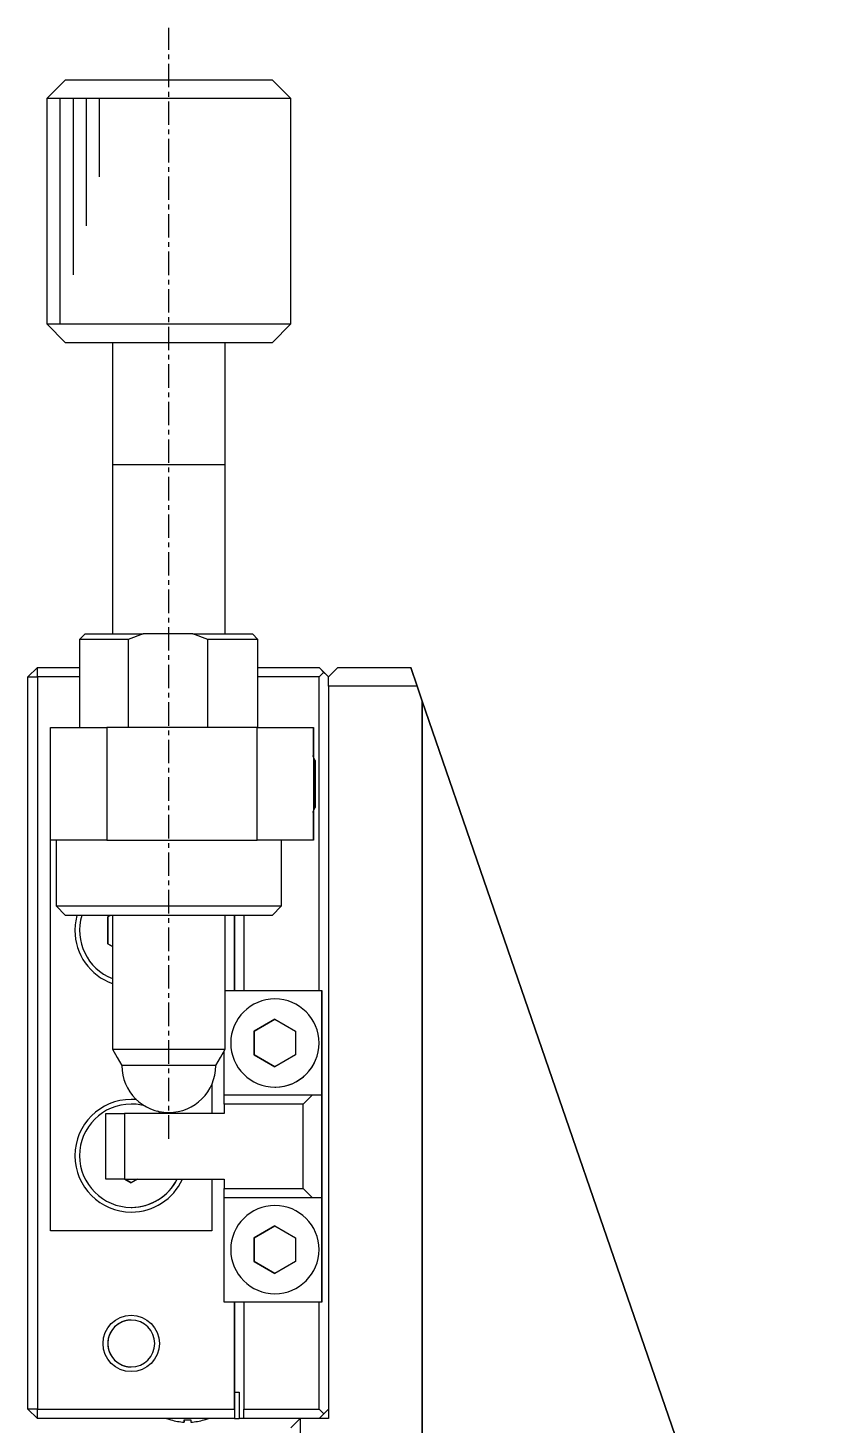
# Model space of a CAD drawing. Extents: x 97 to 299, y 65 to 330.
# Drawn here: x 203 to 245.1, y 146 to 220.4 of the extents above; entities that cross this region are included whole.
import ezdxf

# ---------------------------------------------------------------- set-up
doc = ezdxf.new("R2010")
doc.units = 0
doc.linetypes.add('CENTER', pattern=[2, 1.25, -0.25, 0.25, -0.25])
doc.layers.get('0').update_dxf_attribs({"linetype": 'CONTINUOUS'})
doc.layers.add('CENTER', color=1, linetype='CENTER')

# ---------------------------------------------------------------- blocks, each defined once
blk = doc.blocks.new('AID5652')
at = {"color": 7, "linetype": 'CONTINUOUS'}
blk.add_line((237.290081, 195.51), (237.290081, 183.51), dxfattribs=at)
at = {"color": 3, "linetype": 'CONTINUOUS'}
for p, q in [((237.990081, 195.51), (237.990081, 183.51)), ((238.690081, 195.51), (238.690081, 186.122436)), ((239.390081, 195.51), (239.390081, 188.734871)), ((240.090081, 195.51), (240.090081, 191.347307))]:
    blk.add_line(p, q, dxfattribs=at)

msp = doc.modelspace()

# ---------------------------------------------------------------- linework, layer by layer
at = {"color": 7, "linetype": 'CONTINUOUS'}
for p, q in [((205.032, 217.606), (204.032, 216.606)), ((205.032, 217.606), (216.032, 217.606)), ((217.032, 216.606), (216.032, 217.606)), ((217.032, 216.606), (204.032, 216.606)), ((217.032, 204.606), (217.032, 216.606)), ((204.032, 204.606), (217.032, 204.606)), ((204.032, 204.606), (205.032, 203.606)), ((216.032, 203.606), (217.032, 204.606)), ((216.032, 203.606), (205.032, 203.606)), ((207.532, 203.606), (207.532, 197.106)), ((213.532, 197.106), (213.532, 203.606)), ((207.532, 197.111), (207.532, 197.106)), ((207.532, 197.106), (207.532, 188.106)), ((210.532, 197.106), (207.532, 197.106)), ((207.532, 197.106), (207.532, 197.101)), ((213.532, 197.106), (210.532, 197.106)), ((213.532, 197.106), (213.532, 197.111)), ((213.532, 188.106), (213.532, 197.106)), ((213.532, 197.101), (213.532, 197.106)), ((206.082, 188.106), (205.782, 187.806)), ((205.782, 187.806), (205.782, 183.106)), ((208.372, 187.806), (205.782, 187.806)), ((206.082, 188.106), (207.532, 188.106)), ((206.082, 188.106), (209.174, 188.106)), ((209.174, 188.106), (208.372, 187.806)), ((208.372, 187.806), (208.372, 183.106)), ((211.812, 188.106), (209.174, 188.106)), ((211.812, 188.106), (214.982, 188.106)), ((212.615, 187.806), (211.812, 188.106)), ((215.282, 187.806), (212.615, 187.806)), ((212.615, 183.106), (212.615, 187.806)), ((213.532, 188.106), (214.982, 188.106)), ((215.282, 187.806), (214.982, 188.106)), ((215.282, 183.106), (215.282, 187.806)), ((203.032, 185.806), (203.532, 186.306)), ((203.532, 186.306), (205.782, 186.306)), ((203.532, 185.806), (203.532, 186.306)), ((215.282, 186.306), (218.532, 186.306)), ((218.532, 186.306), (218.533, 186.306)), ((218.532, 186.306), (218.782, 186.056)), ((218.782, 186.056), (218.532, 185.806)), ((218.783, 186.056), (218.533, 186.306)), ((219.032, 185.806), (218.682, 186.156)), ((218.683, 186.156), (218.682, 186.156)), ((218.683, 186.156), (219.032, 185.806)), ((218.683, 186.155), (218.683, 186.156)), ((218.782, 186.056), (219.032, 185.806)), ((219.032, 185.806), (218.783, 186.056)), ((219.532, 186.306), (219.032, 185.806)), ((219.532, 186.306), (223.413, 186.306)), ((223.758, 185.306), (223.413, 186.306)), ((223.413, 186.306), (223.413, 186.306)), ((223.413, 186.306), (223.757, 185.306)), ((203.032, 146.806), (203.032, 185.806)), ((203.032, 185.806), (203.532, 185.806)), ((203.532, 185.806), (203.532, 146.806)), ((205.782, 185.806), (203.532, 185.806)), ((218.532, 185.806), (215.282, 185.806)), ((218.532, 169.106), (218.532, 185.806)), ((219.032, 185.306), (219.032, 185.806)), ((219.032, 185.306), (219.032, 146.306)), ((223.757, 185.306), (219.032, 185.306)), ((224.032, 184.507), (223.757, 185.306)), ((223.758, 185.306), (224.033, 184.507)), ((224.032, 184.507), (224.032, 123.306)), ((224.032, 116.306), (224.032, 184.507)), ((224.032, 184.507), (245.106, 123.306)), ((224.032, 184.507), (224.032, 184.507)), ((245.106, 123.306), (224.033, 184.507)), ((224.033, 184.506), (224.033, 184.507)), ((224.033, 184.507), (224.033, 184.507)), ((204.232, 177.106), (204.232, 183.106)), ((204.232, 183.106), (207.232, 183.106)), ((215.232, 183.106), (207.232, 183.106)), ((207.232, 183.106), (207.232, 177.106)), ((215.232, 177.106), (215.232, 183.106)), ((215.232, 183.106), (218.232, 183.106)), ((218.232, 183.106), (218.232, 177.106)), ((218.232, 183.106), (218.232, 183.106)), ((218.232, 181.53), (218.232, 183.106)), ((224.032, 182.306), (224.032, 183.556)), ((224.032, 181.056), (224.032, 183.556)), ((224.032, 183.556), (224.032, 182.306)), ((224.032, 181.056), (224.032, 182.306)), ((224.032, 182.306), (224.032, 181.056)), ((218.319, 181.356), (218.194, 181.606)), ((218.319, 178.856), (218.319, 181.356)), ((218.319, 181.356), (218.319, 180.106)), ((218.319, 180.539), (218.319, 180.972)), ((218.319, 180.972), (218.319, 180.539)), ((218.319, 179.673), (218.319, 180.539)), ((218.319, 180.539), (218.319, 179.673)), ((218.319, 180.106), (218.319, 178.856)), ((218.319, 179.24), (218.319, 179.673)), ((218.319, 179.673), (218.319, 179.24)), ((218.194, 178.606), (218.319, 178.856)), ((218.232, 177.106), (218.232, 178.681)), ((204.232, 156.306), (204.232, 177.106)), ((207.232, 177.106), (204.232, 177.106)), ((204.532, 177.106), (204.532, 173.606)), ((207.232, 177.106), (215.232, 177.106)), ((218.232, 177.106), (215.232, 177.106)), ((216.532, 173.606), (216.532, 177.106)), ((218.232, 177.106), (218.232, 177.106)), ((204.532, 173.606), (216.532, 173.606)), ((204.532, 173.606), (205.032, 173.106)), ((216.032, 173.106), (216.532, 173.606)), ((216.532, 173.606), (216.532, 173.606)), ((216.032, 173.106), (205.032, 173.106)), ((207.418, 173.106), (207.282, 173.028)), ((207.282, 173.028), (207.418, 173.106)), ((207.282, 173.028), (207.282, 171.584)), ((207.282, 171.584), (207.282, 173.028)), ((207.532, 173.106), (207.532, 165.972)), ((213.532, 165.972), (213.532, 173.106)), ((214.032, 173.106), (214.032, 169.106)), ((214.032, 169.106), (214.032, 173.106)), ((214.032, 173.106), (214.032, 169.106)), ((214.032, 169.106), (214.032, 173.106)), ((214.532, 173.106), (214.532, 169.106)), ((207.282, 171.584), (207.532, 171.44)), ((207.532, 171.44), (207.282, 171.584)), ((213.532, 169.106), (218.682, 169.106)), ((218.682, 152.506), (218.682, 169.106)), ((218.682, 169.106), (218.682, 163.556)), ((216.182, 167.576), (215.082, 166.941)), ((215.082, 166.941), (216.182, 167.576)), ((216.182, 167.576), (217.282, 166.941)), ((224.032, 164.556), (224.032, 168.056)), ((224.032, 168.056), (224.032, 164.556)), ((215.082, 166.941), (215.082, 165.671)), ((215.082, 165.671), (215.082, 166.941)), ((217.282, 166.941), (217.282, 165.671)), ((207.532, 165.972), (213.532, 165.972)), ((207.532, 165.972), (207.782, 165.539)), ((213.282, 165.539), (213.532, 165.972)), ((207.782, 165.539), (208.032, 165.106)), ((213.032, 165.106), (213.282, 165.539)), ((213.482, 163.556), (213.482, 165.886)), ((215.082, 165.671), (216.182, 165.036)), ((216.182, 165.036), (215.082, 165.671)), ((217.282, 165.671), (216.182, 165.036)), ((213.032, 165.106), (208.032, 165.106)), ((212.832, 164.127), (212.832, 162.556)), ((212.832, 164.126), (212.832, 162.556)), ((213.482, 163.556), (218.182, 163.556)), ((213.482, 163.056), (213.482, 163.556)), ((217.682, 163.056), (213.482, 163.056)), ((213.482, 163.056), (213.482, 162.556)), ((218.182, 163.556), (217.682, 163.056)), ((217.682, 158.556), (217.682, 163.056)), ((218.182, 163.556), (218.682, 163.556)), ((218.682, 163.556), (218.682, 158.056)), ((218.682, 163.556), (218.682, 163.556)), ((207.182, 159.056), (207.182, 162.556)), ((207.182, 162.556), (208.182, 162.556)), ((213.482, 162.556), (208.182, 162.556)), ((208.182, 162.556), (208.182, 159.056)), ((208.182, 159.056), (207.182, 159.056)), ((208.182, 159.056), (213.482, 159.056)), ((208.197, 159.056), (208.532, 158.862)), ((208.532, 158.862), (208.197, 159.056)), ((208.867, 159.056), (208.532, 158.862)), ((212.832, 159.056), (212.832, 156.306)), ((212.832, 159.056), (212.832, 156.306)), ((213.482, 159.056), (213.482, 158.556)), ((213.482, 158.556), (217.682, 158.556)), ((213.482, 158.056), (213.482, 158.556)), ((217.682, 158.556), (218.182, 158.056)), ((218.182, 158.056), (213.482, 158.056)), ((213.482, 152.506), (213.482, 158.056)), ((218.682, 158.056), (218.182, 158.056)), ((218.682, 158.056), (218.682, 152.506)), ((218.682, 158.056), (218.682, 158.056)), ((212.832, 156.306), (204.232, 156.306)), ((216.182, 156.576), (215.082, 155.941)), ((215.082, 155.941), (216.182, 156.576)), ((216.182, 156.576), (217.282, 155.941)), ((215.082, 155.941), (215.082, 154.671)), ((215.082, 154.671), (215.082, 155.941)), ((217.282, 155.941), (217.282, 154.671)), ((215.082, 154.671), (216.182, 154.036)), ((216.182, 154.036), (215.082, 154.671)), ((217.282, 154.671), (216.182, 154.036)), ((218.682, 152.506), (213.482, 152.506)), ((214.032, 152.506), (214.032, 147.706)), ((214.032, 147.706), (214.032, 152.506)), ((214.032, 152.506), (214.032, 146.306)), ((214.032, 146.806), (214.032, 152.506)), ((214.532, 152.506), (214.532, 146.806)), ((218.532, 146.806), (218.532, 152.506)), ((224.032, 150.306), (224.032, 151.556)), ((224.032, 149.056), (224.032, 151.556)), ((224.032, 151.556), (224.032, 150.306)), ((224.032, 149.056), (224.032, 150.306)), ((224.032, 150.306), (224.032, 149.056)), ((214.032, 147.706), (214.282, 147.706)), ((214.282, 147.706), (214.282, 146.306)), ((203.532, 146.306), (203.032, 146.806)), ((203.532, 146.806), (203.032, 146.806)), ((203.532, 146.806), (214.032, 146.806)), ((203.532, 146.306), (203.532, 146.806)), ((214.032, 146.806), (214.032, 146.306)), ((214.532, 146.806), (218.532, 146.806)), ((214.532, 146.306), (214.532, 146.806)), ((218.532, 146.806), (218.782, 146.556)), ((218.682, 146.456), (219.032, 146.806)), ((219.032, 146.805), (218.683, 146.456)), ((218.782, 146.556), (219.032, 146.806)), ((219.032, 146.805), (218.783, 146.556)), ((207.332, 146.306), (203.532, 146.306)), ((207.333, 146.306), (207.332, 146.306)), ((214.032, 146.306), (207.333, 146.306)), ((210.646, 146.236), (210.644, 146.232)), ((210.644, 146.232), (210.646, 146.236)), ((210.646, 146.236), (210.644, 146.232)), ((210.644, 146.232), (210.646, 146.236)), ((210.646, 146.236), (210.644, 146.232)), ((210.644, 146.232), (210.646, 146.236)), ((210.646, 146.236), (210.644, 146.232)), ((210.644, 146.232), (210.646, 146.236)), ((211.352, 146.116), (211.352, 146.236)), ((211.352, 146.116), (211.352, 146.236)), ((211.352, 146.116), (211.352, 146.236)), ((211.352, 146.236), (211.352, 146.116)), ((211.352, 146.116), (211.352, 146.236)), ((211.352, 146.236), (211.352, 146.116)), ((211.353, 146.116), (211.353, 146.236)), ((211.353, 146.116), (211.353, 146.236)), ((211.353, 146.116), (211.353, 146.236)), ((211.353, 146.236), (211.353, 146.116)), ((211.353, 146.116), (211.353, 146.236)), ((211.353, 146.236), (211.353, 146.116)), ((211.712, 146.236), (211.712, 146.116)), ((212.418, 146.236), (212.421, 146.232)), ((214.033, 146.306), (214.282, 146.306)), ((214.532, 146.306), (214.282, 146.306)), ((217.332, 146.306), (214.532, 146.306)), ((217.032, 145.806), (217.532, 146.306)), ((217.333, 146.306), (217.332, 146.306)), ((217.532, 146.306), (217.333, 146.306)), ((217.532, 146.306), (217.532, 112.306)), ((219.032, 146.306), (217.532, 146.306)), ((218.782, 146.556), (218.532, 146.306)), ((218.533, 146.306), (218.783, 146.556)), ((218.682, 146.456), (218.683, 146.456)), ((218.683, 146.456), (218.683, 146.456))]:
    msp.add_line(p, q, dxfattribs=at)
at = {"color": 9, "linetype": 'CONTINUOUS'}
for p, q in [((207.681, 197.106), (207.532, 197.106)), ((210.632, 197.106), (210.432, 197.106)), ((213.532, 197.106), (213.382, 197.106))]:
    msp.add_line(p, q, dxfattribs=at)
at = {"color": 7, "linetype": 'CONTINUOUS'}
for points in [[(208.532, 151.556, 0), (208.501, 151.555, 0), (208.471, 151.554, 0), (208.44, 151.552, 0), (208.41, 151.55, 0), (208.379, 151.546, 0), (208.349, 151.542, 0), (208.318, 151.537, 0), (208.288, 151.532, 0), (208.258, 151.525, 0), (208.228, 151.518, 0), (208.199, 151.511, 0), (208.169, 151.502, 0), (208.14, 151.493, 0), (208.111, 151.483, 0), (208.082, 151.472, 0), (208.054, 151.461, 0), (208.026, 151.449, 0), (207.998, 151.436, 0), (207.97, 151.422, 0), (207.943, 151.408, 0), (207.916, 151.393, 0), (207.889, 151.378, 0), (207.863, 151.362, 0), (207.838, 151.345, 0), (207.812, 151.328, 0), (207.787, 151.31, 0), (207.763, 151.291, 0), (207.739, 151.272, 0), (207.716, 151.252, 0), (207.693, 151.232, 0), (207.67, 151.211, 0), (207.648, 151.19, 0), (207.627, 151.168, 0), (207.606, 151.145, 0), (207.586, 151.122, 0), (207.566, 151.099, 0), (207.547, 151.075, 0), (207.528, 151.05, 0), (207.51, 151.026, 0), (207.493, 151, 0), (207.476, 150.975, 0), (207.46, 150.948, 0), (207.444, 150.922, 0), (207.43, 150.895, 0), (207.416, 150.868, 0), (207.402, 150.84, 0), (207.389, 150.812, 0), (207.377, 150.784, 0), (207.366, 150.756, 0), (207.355, 150.727, 0), (207.345, 150.698, 0), (207.336, 150.669, 0), (207.327, 150.639, 0), (207.32, 150.61, 0), (207.312, 150.58, 0), (207.306, 150.55, 0), (207.3, 150.52, 0), (207.296, 150.489, 0), (207.291, 150.459, 0), (207.288, 150.428, 0), (207.285, 150.398, 0), (207.284, 150.367, 0), (207.282, 150.337, 0), (207.282, 150.306, 0), (207.282, 150.275, 0), (207.284, 150.245, 0), (207.285, 150.214, 0), (207.288, 150.183, 0), (207.291, 150.153, 0), (207.296, 150.122, 0), (207.3, 150.092, 0), (207.306, 150.062, 0), (207.312, 150.032, 0), (207.32, 150.002, 0), (207.327, 149.972, 0), (207.336, 149.943, 0), (207.345, 149.914, 0), (207.355, 149.885, 0), (207.366, 149.856, 0), (207.377, 149.828, 0), (207.389, 149.799, 0), (207.402, 149.771, 0), (207.416, 149.744, 0), (207.43, 149.717, 0), (207.444, 149.69, 0), (207.46, 149.663, 0), (207.476, 149.637, 0), (207.493, 149.611, 0), (207.51, 149.586, 0), (207.528, 149.561, 0), (207.547, 149.537, 0), (207.566, 149.513, 0), (207.586, 149.489, 0), (207.606, 149.466, 0), (207.627, 149.444, 0), (207.648, 149.422, 0), (207.67, 149.401, 0), (207.693, 149.38, 0), (207.716, 149.359, 0), (207.739, 149.34, 0), (207.763, 149.32, 0), (207.787, 149.302, 0), (207.812, 149.284, 0), (207.838, 149.267, 0), (207.863, 149.25, 0), (207.889, 149.234, 0), (207.916, 149.218, 0), (207.943, 149.203, 0), (207.97, 149.189, 0), (207.998, 149.176, 0), (208.026, 149.163, 0), (208.054, 149.151, 0), (208.082, 149.14, 0), (208.111, 149.129, 0), (208.14, 149.119, 0), (208.169, 149.11, 0), (208.199, 149.101, 0), (208.228, 149.093, 0), (208.258, 149.086, 0), (208.288, 149.08, 0), (208.318, 149.074, 0), (208.349, 149.069, 0), (208.379, 149.065, 0), (208.41, 149.062, 0), (208.44, 149.059, 0), (208.471, 149.057, 0), (208.501, 149.056, 0), (208.532, 149.056, 0)], [(208.532, 151.556, 0), (208.501, 151.555, 0), (208.471, 151.554, 0), (208.44, 151.552, 0), (208.41, 151.55, 0), (208.379, 151.546, 0), (208.349, 151.542, 0), (208.318, 151.537, 0), (208.288, 151.532, 0), (208.258, 151.525, 0), (208.228, 151.518, 0), (208.199, 151.511, 0), (208.169, 151.502, 0), (208.14, 151.493, 0), (208.111, 151.483, 0), (208.082, 151.472, 0), (208.054, 151.461, 0), (208.026, 151.449, 0), (207.998, 151.436, 0), (207.97, 151.422, 0), (207.943, 151.408, 0), (207.916, 151.393, 0), (207.89, 151.378, 0), (207.863, 151.362, 0), (207.838, 151.345, 0), (207.812, 151.328, 0), (207.788, 151.31, 0), (207.763, 151.291, 0), (207.739, 151.272, 0), (207.716, 151.252, 0), (207.693, 151.232, 0), (207.67, 151.211, 0), (207.648, 151.19, 0), (207.627, 151.168, 0), (207.606, 151.145, 0), (207.586, 151.122, 0), (207.566, 151.099, 0), (207.547, 151.075, 0), (207.528, 151.05, 0), (207.51, 151.026, 0), (207.493, 151, 0), (207.476, 150.975, 0), (207.46, 150.948, 0), (207.445, 150.922, 0), (207.43, 150.895, 0), (207.416, 150.868, 0), (207.402, 150.84, 0), (207.389, 150.812, 0), (207.377, 150.784, 0), (207.366, 150.756, 0), (207.355, 150.727, 0), (207.345, 150.698, 0), (207.336, 150.669, 0), (207.327, 150.639, 0), (207.32, 150.61, 0), (207.313, 150.58, 0), (207.306, 150.55, 0), (207.301, 150.52, 0), (207.296, 150.489, 0), (207.292, 150.459, 0), (207.288, 150.428, 0), (207.286, 150.398, 0), (207.284, 150.367, 0), (207.283, 150.337, 0), (207.282, 150.306, 0), (207.283, 150.275, 0), (207.284, 150.245, 0), (207.286, 150.214, 0), (207.288, 150.183, 0), (207.292, 150.153, 0), (207.296, 150.122, 0), (207.301, 150.092, 0), (207.306, 150.062, 0), (207.313, 150.032, 0), (207.32, 150.002, 0), (207.327, 149.972, 0), (207.336, 149.943, 0), (207.345, 149.914, 0), (207.355, 149.885, 0), (207.366, 149.856, 0), (207.377, 149.828, 0), (207.389, 149.799, 0), (207.402, 149.771, 0), (207.416, 149.744, 0), (207.43, 149.717, 0), (207.445, 149.69, 0), (207.46, 149.663, 0), (207.476, 149.637, 0), (207.493, 149.611, 0), (207.51, 149.586, 0), (207.528, 149.561, 0), (207.547, 149.537, 0), (207.566, 149.513, 0), (207.586, 149.489, 0), (207.606, 149.466, 0), (207.627, 149.444, 0), (207.648, 149.422, 0), (207.67, 149.401, 0), (207.693, 149.38, 0), (207.716, 149.359, 0), (207.739, 149.34, 0), (207.763, 149.32, 0), (207.788, 149.302, 0), (207.812, 149.284, 0), (207.838, 149.267, 0), (207.863, 149.25, 0), (207.89, 149.234, 0), (207.916, 149.218, 0), (207.943, 149.203, 0), (207.97, 149.189, 0), (207.998, 149.176, 0), (208.026, 149.163, 0), (208.054, 149.151, 0), (208.082, 149.14, 0), (208.111, 149.129, 0), (208.14, 149.119, 0), (208.169, 149.11, 0), (208.199, 149.101, 0), (208.228, 149.093, 0), (208.258, 149.086, 0), (208.288, 149.08, 0), (208.318, 149.074, 0), (208.349, 149.069, 0), (208.379, 149.065, 0), (208.41, 149.062, 0), (208.44, 149.059, 0), (208.471, 149.057, 0), (208.501, 149.056, 0), (208.532, 149.056, 0)], [(211.352, 146.236, 0), (211.355, 146.236, 0), (211.358, 146.236, 0), (211.361, 146.236, 0), (211.363, 146.236, 0), (211.366, 146.236, 0), (211.369, 146.236, 0), (211.372, 146.235, 0), (211.375, 146.235, 0), (211.377, 146.235, 0), (211.38, 146.235, 0), (211.383, 146.235, 0), (211.386, 146.235, 0), (211.389, 146.235, 0), (211.391, 146.235, 0), (211.394, 146.234, 0), (211.397, 146.234, 0), (211.4, 146.234, 0), (211.403, 146.234, 0), (211.406, 146.234, 0), (211.408, 146.234, 0), (211.411, 146.234, 0), (211.414, 146.234, 0), (211.417, 146.234, 0), (211.42, 146.234, 0), (211.422, 146.233, 0), (211.425, 146.233, 0), (211.428, 146.233, 0), (211.431, 146.233, 0), (211.434, 146.233, 0), (211.436, 146.233, 0), (211.439, 146.233, 0), (211.442, 146.233, 0), (211.445, 146.233, 0), (211.448, 146.233, 0), (211.451, 146.233, 0), (211.453, 146.233, 0), (211.456, 146.233, 0), (211.459, 146.232, 0), (211.462, 146.232, 0), (211.465, 146.232, 0), (211.467, 146.232, 0), (211.47, 146.232, 0), (211.473, 146.232, 0), (211.476, 146.232, 0), (211.479, 146.232, 0), (211.481, 146.232, 0), (211.484, 146.232, 0), (211.487, 146.232, 0), (211.49, 146.232, 0), (211.493, 146.232, 0), (211.496, 146.232, 0), (211.498, 146.232, 0), (211.501, 146.232, 0), (211.504, 146.232, 0), (211.507, 146.232, 0), (211.51, 146.232, 0), (211.512, 146.232, 0), (211.515, 146.232, 0), (211.518, 146.232, 0), (211.521, 146.232, 0), (211.524, 146.232, 0), (211.526, 146.232, 0), (211.529, 146.232, 0), (211.532, 146.232, 0), (211.535, 146.232, 0), (211.538, 146.232, 0), (211.541, 146.232, 0), (211.543, 146.232, 0), (211.546, 146.232, 0), (211.549, 146.232, 0), (211.552, 146.232, 0), (211.555, 146.232, 0), (211.557, 146.232, 0), (211.56, 146.232, 0), (211.563, 146.232, 0), (211.566, 146.232, 0), (211.569, 146.232, 0), (211.571, 146.232, 0), (211.574, 146.232, 0), (211.577, 146.232, 0), (211.58, 146.232, 0), (211.583, 146.232, 0), (211.586, 146.232, 0), (211.588, 146.232, 0), (211.591, 146.232, 0), (211.594, 146.232, 0), (211.597, 146.232, 0), (211.6, 146.232, 0), (211.602, 146.232, 0), (211.605, 146.232, 0), (211.608, 146.233, 0), (211.611, 146.233, 0), (211.614, 146.233, 0), (211.617, 146.233, 0), (211.619, 146.233, 0), (211.622, 146.233, 0), (211.625, 146.233, 0), (211.628, 146.233, 0), (211.631, 146.233, 0), (211.633, 146.233, 0), (211.636, 146.233, 0), (211.639, 146.233, 0), (211.642, 146.233, 0), (211.645, 146.234, 0), (211.647, 146.234, 0), (211.65, 146.234, 0), (211.653, 146.234, 0), (211.656, 146.234, 0), (211.659, 146.234, 0), (211.662, 146.234, 0), (211.664, 146.234, 0), (211.667, 146.234, 0), (211.67, 146.234, 0), (211.673, 146.235, 0), (211.676, 146.235, 0), (211.678, 146.235, 0), (211.681, 146.235, 0), (211.684, 146.235, 0), (211.687, 146.235, 0), (211.69, 146.235, 0), (211.692, 146.235, 0), (211.695, 146.236, 0), (211.698, 146.236, 0), (211.701, 146.236, 0), (211.704, 146.236, 0), (211.706, 146.236, 0), (211.709, 146.236, 0), (211.712, 146.236, 0)], [(211.569, 146.232, 0), (211.57, 146.232, 0), (211.571, 146.232, 0), (211.573, 146.232, 0), (211.574, 146.232, 0), (211.575, 146.232, 0), (211.576, 146.232, 0), (211.577, 146.232, 0), (211.578, 146.232, 0), (211.579, 146.232, 0), (211.58, 146.232, 0), (211.582, 146.232, 0), (211.583, 146.232, 0), (211.584, 146.232, 0), (211.585, 146.232, 0), (211.586, 146.232, 0), (211.587, 146.232, 0), (211.588, 146.232, 0), (211.589, 146.232, 0), (211.59, 146.232, 0), (211.592, 146.232, 0), (211.593, 146.232, 0), (211.594, 146.232, 0), (211.595, 146.232, 0), (211.596, 146.232, 0), (211.597, 146.232, 0), (211.598, 146.232, 0), (211.599, 146.232, 0), (211.601, 146.232, 0), (211.602, 146.232, 0), (211.603, 146.232, 0), (211.604, 146.232, 0), (211.605, 146.232, 0), (211.606, 146.232, 0), (211.607, 146.233, 0), (211.608, 146.233, 0), (211.61, 146.233, 0), (211.611, 146.233, 0), (211.612, 146.233, 0), (211.613, 146.233, 0), (211.614, 146.233, 0), (211.615, 146.233, 0), (211.616, 146.233, 0), (211.617, 146.233, 0), (211.619, 146.233, 0), (211.62, 146.233, 0), (211.621, 146.233, 0), (211.622, 146.233, 0), (211.623, 146.233, 0), (211.624, 146.233, 0), (211.625, 146.233, 0), (211.626, 146.233, 0), (211.627, 146.233, 0), (211.629, 146.233, 0), (211.63, 146.233, 0), (211.631, 146.233, 0), (211.632, 146.233, 0), (211.633, 146.233, 0), (211.634, 146.233, 0), (211.635, 146.233, 0), (211.636, 146.233, 0), (211.638, 146.233, 0), (211.639, 146.233, 0), (211.64, 146.233, 0), (211.641, 146.233, 0), (211.642, 146.233, 0), (211.643, 146.233, 0), (211.644, 146.234, 0), (211.645, 146.234, 0), (211.647, 146.234, 0), (211.648, 146.234, 0), (211.649, 146.234, 0), (211.65, 146.234, 0), (211.651, 146.234, 0), (211.652, 146.234, 0), (211.653, 146.234, 0), (211.654, 146.234, 0), (211.655, 146.234, 0), (211.657, 146.234, 0), (211.658, 146.234, 0), (211.659, 146.234, 0), (211.66, 146.234, 0), (211.661, 146.234, 0), (211.662, 146.234, 0), (211.663, 146.234, 0), (211.664, 146.234, 0), (211.666, 146.234, 0), (211.667, 146.234, 0), (211.668, 146.234, 0), (211.669, 146.234, 0), (211.67, 146.234, 0), (211.671, 146.234, 0), (211.672, 146.235, 0), (211.673, 146.235, 0), (211.675, 146.235, 0), (211.676, 146.235, 0), (211.677, 146.235, 0), (211.678, 146.235, 0), (211.679, 146.235, 0), (211.68, 146.235, 0), (211.681, 146.235, 0), (211.682, 146.235, 0), (211.683, 146.235, 0), (211.685, 146.235, 0), (211.686, 146.235, 0), (211.687, 146.235, 0), (211.688, 146.235, 0), (211.689, 146.235, 0), (211.69, 146.235, 0), (211.691, 146.235, 0), (211.692, 146.235, 0), (211.694, 146.235, 0), (211.695, 146.235, 0), (211.696, 146.236, 0), (211.697, 146.236, 0), (211.698, 146.236, 0), (211.699, 146.236, 0), (211.7, 146.236, 0), (211.701, 146.236, 0), (211.703, 146.236, 0), (211.704, 146.236, 0), (211.705, 146.236, 0), (211.706, 146.236, 0), (211.707, 146.236, 0), (211.708, 146.236, 0), (211.709, 146.236, 0), (211.71, 146.236, 0), (211.711, 146.236, 0), (211.713, 146.236, 0)]]:
    msp.add_polyline3d(points, dxfattribs=at)
at = {"color": 3, "linetype": 'CONTINUOUS'}
msp.add_circle((208.532, 150.306), 1.5, dxfattribs=at)
at = {"color": 7, "linetype": 'CONTINUOUS'}
for centre, radius, start, end in [((208.532, 172.306), 3, 164.53404, 180), ((208.532, 172.306), 3, 164.53408, 180), ((208.532, 172.306), 2.75, 163.08766, 248.67334), ((208.532, 172.306), 3, 180, 250.52493), ((208.532, 172.306), 3, 180, 250.52608), ((216.182, 166.306), 2.35, 90, 270), ((216.182, 166.306), 2.35, 0, 90), ((216.182, 166.306), 2.35, 0, 90), ((216.182, 166.306), 2.35, 270, 0), ((216.182, 166.306), 2.35, 271.14714, 0), ((210.532, 165.106), 2.5, 180, 0), ((216.182, 166.306), 2.35, 270, 271.14714), ((208.532, 160.306), 3, 90, 180), ((208.532, 160.306), 3, 90, 180), ((208.532, 160.306), 2.75, 90, 270), ((208.532, 160.306), 3, 84.67393, 90), ((208.532, 160.306), 2.75, 74.93079, 90), ((208.532, 160.306), 2.75, 74.92856, 90), ((208.532, 160.306), 2.75, 54.9032, 59.83335), ((208.532, 160.306), 2.75, 54.9032, 59.83442), ((208.532, 160.306), 3, 48.59038, 50.08905), ((208.532, 160.306), 3, 180, 270), ((208.532, 160.306), 3, 180, 270), ((208.532, 160.306), 3, 270, 335.37568), ((208.532, 160.306), 2.75, 270, 332.96431), ((208.532, 160.306), 2.75, 271.0428, 332.96431), ((208.532, 160.306), 2.75, 270, 271.0428), ((216.182, 155.306), 2.35, 90, 270), ((216.182, 155.306), 2.35, 0, 90), ((216.182, 155.306), 2.35, 0, 90), ((216.182, 155.306), 2.35, 270, 0), ((216.182, 155.306), 2.35, 270, 0), ((208.532, 150.306), 1.25, 90, 270), ((208.532, 150.306), 1.25, 270, 90), ((211.532, 149.306), 3.2, 249.63586, 253.87747), ((211.532, 149.306), 3.195, 253.89329, 266.77029), ((211.532, 149.306), 3.195, 273.22971, 286.10671), ((211.533, 149.306), 3.2, 286.12253, 290.36414), ((211.532, 149.306), 3.2, 286.12253, 290.36414)]:
    msp.add_arc(centre, radius, start, end, dxfattribs=at)
at = {"layer": 'CENTER', "color": 1, "linetype": 'CENTER'}
msp.add_line((210.532, 161.208), (210.532, 220.369), dxfattribs=at)

# ---------------------------------------------------------------- block references
msp.add_blockref('AID5652', (-33.258, 21.096))

doc.saveas('drawing.dxf')
